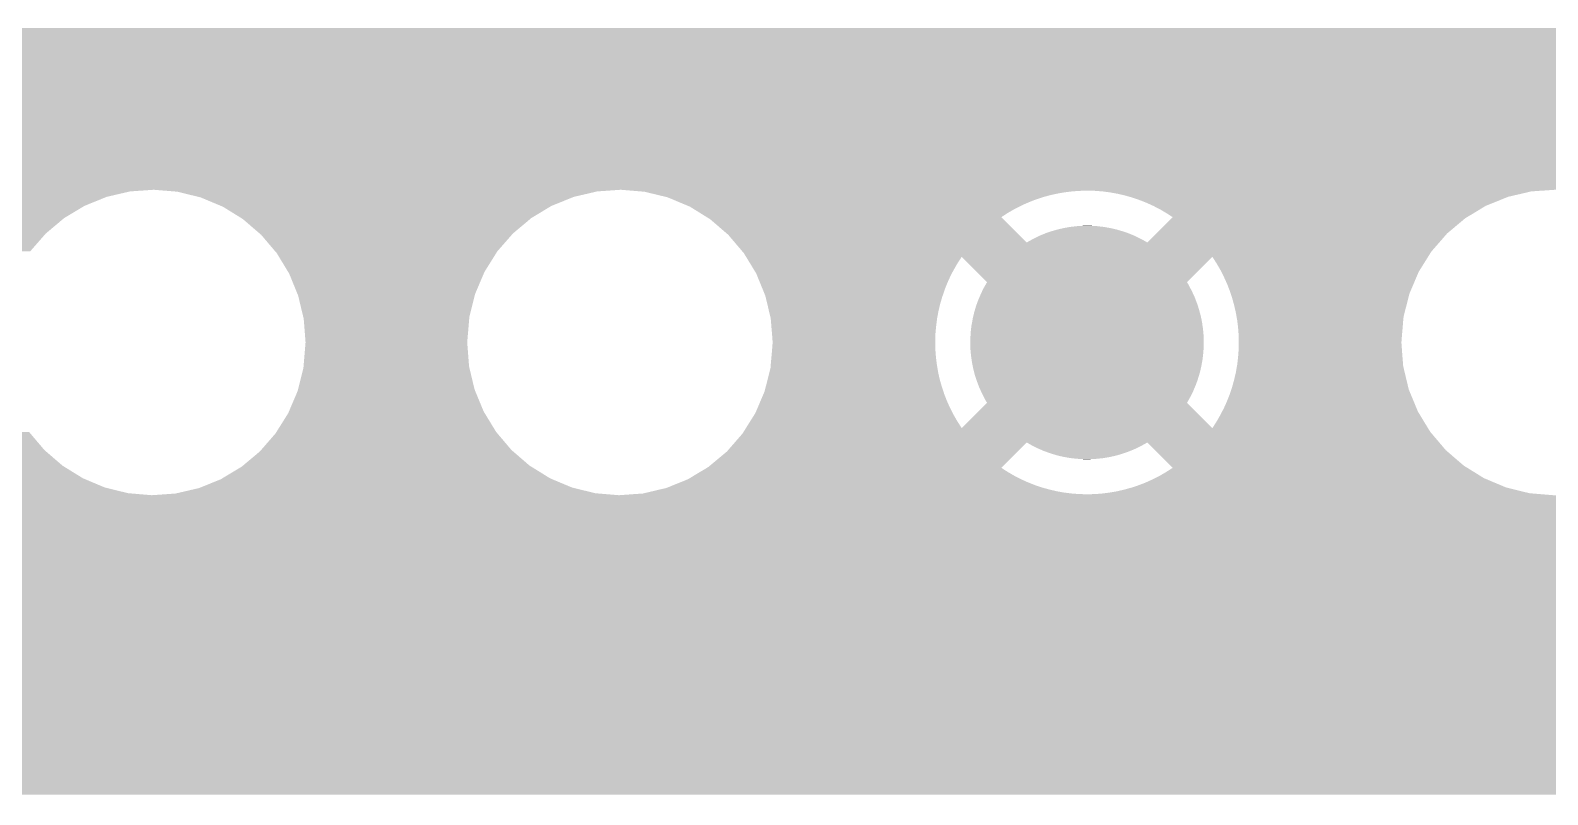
# Model space of a CAD drawing. Extents: x 295 to 953, y 10 to 290.
# Drawn here: x 703.85 to 722, y 71.79 to 80.94 of the extents above; entities that cross this region are included whole.
import ezdxf

# ---------------------------------------------------------------- set-up
doc = ezdxf.new("R2010")
doc.units = 0
doc.header["$LTSCALE"] = 5
doc.header["$MEASUREMENT"] = 0
doc.layers.add('GND1', color=7, linetype='CONTINUOUS')

msp = doc.modelspace()

# ---------------------------------------------------------------- linework, layer by layer
at = {"layer": 'GND1'}
for points in [[(693.495, 80.91), (693.488, 80.964), (803.69, 80.91), (803.705, 80.964)], [(693.518, 80.735), (693.495, 80.91), (803.674, 80.735), (803.69, 80.91)], [(693.545, 80.525), (693.518, 80.735), (803.696, 80.525), (803.674, 80.735)], [(693.546, 80.519), (693.545, 80.525), (803.699, 80.519), (803.696, 80.525)], [(693.554, 80.325), (693.546, 80.519), (803.762, 80.325), (803.699, 80.519)], [(693.562, 80.143), (693.554, 80.325), (803.869, 80.143), (803.762, 80.325)], [(693.568, 79.997), (693.562, 80.143), (804.002, 79.997), (803.869, 80.143)], [(693.564, 79.865), (693.568, 79.987), (804.183, 79.865), (804.011, 79.987)], [(693.568, 79.987), (693.568, 79.997), (804.011, 79.987), (804.002, 79.997)], [(693.559, 79.683), (693.561, 79.741), (815.882, 79.683), (815.904, 79.741)], [(693.561, 79.741), (693.562, 79.782), (804.584, 79.741), (804.377, 79.782)], [(693.562, 79.782), (693.564, 79.865), (804.377, 79.782), (804.183, 79.865)], [(693.511, 79.18), (693.558, 79.644), (815.742, 79.18), (815.871, 79.644)], [(693.558, 79.644), (693.559, 79.683), (815.871, 79.644), (815.882, 79.683)], [(693.505, 79.125), (693.511, 79.18), (815.731, 79.125), (815.742, 79.18)], [(693.471, 78.945), (693.484, 79.01), (704.765, 78.945), (705.044, 79.01)], [(693.484, 79.01), (693.488, 79.03), (705.044, 79.01), (705.328, 79.03)], [(693.488, 79.03), (693.505, 79.125), (815.713, 79.03), (815.731, 79.125)], [(705.571, 79.01), (705.328, 79.03), (710.632, 79.01), (710.916, 79.03)], [(705.613, 79.006), (705.571, 79.01), (710.616, 79.006), (710.632, 79.01)], [(705.862, 78.945), (705.613, 79.006), (710.353, 78.945), (710.616, 79.006)], [(711.048, 79.019), (710.916, 79.03), (721.938, 79.019), (722.092, 79.03)], [(711.07, 79.017), (711.048, 79.019), (716.411, 79.017), (716.501, 79.019)], [(711.144, 79.011), (711.07, 79.017), (716.321, 79.011), (716.411, 79.017)], [(711.201, 79.006), (711.144, 79.011), (716.281, 79.006), (716.321, 79.011)], [(711.225, 79), (711.201, 79.006), (716.231, 79), (716.281, 79.006)], [(711.287, 78.985), (711.225, 79), (716.143, 78.985), (716.231, 79)], [(711.367, 78.966), (711.287, 78.985), (716.055, 78.966), (716.143, 78.985)], [(711.464, 78.942), (711.367, 78.966), (715.968, 78.942), (716.055, 78.966)], [(716.591, 79.017), (716.501, 79.019), (721.901, 79.017), (721.938, 79.019)], [(716.676, 79.01), (716.591, 79.017), (721.808, 79.01), (721.901, 79.017)], [(716.681, 79.01), (716.676, 79.01), (721.806, 79.01), (721.808, 79.01)], [(716.77, 78.998), (716.681, 79.01), (721.756, 78.998), (721.806, 79.01)], [(716.859, 78.982), (716.77, 78.998), (721.688, 78.982), (721.756, 78.998)], [(716.946, 78.962), (716.859, 78.982), (721.6, 78.962), (721.688, 78.982)], [(717.004, 78.945), (716.946, 78.962), (721.529, 78.945), (721.6, 78.962)], [(693.424, 78.691), (693.451, 78.838), (704.256, 78.691), (704.501, 78.838)], [(693.451, 78.838), (693.471, 78.945), (704.501, 78.838), (704.765, 78.945)], [(705.89, 78.938), (705.862, 78.945), (710.336, 78.938), (710.353, 78.945)], [(706.129, 78.838), (705.89, 78.938), (710.089, 78.838), (710.336, 78.938)], [(706.154, 78.828), (706.129, 78.838), (710.071, 78.828), (710.089, 78.838)], [(706.375, 78.691), (706.154, 78.828), (709.844, 78.691), (710.071, 78.828)], [(711.478, 78.938), (711.464, 78.942), (715.957, 78.938), (715.968, 78.942)], [(711.537, 78.914), (711.478, 78.938), (715.882, 78.914), (715.957, 78.938)], [(711.614, 78.881), (711.537, 78.914), (715.798, 78.881), (715.882, 78.914)], [(711.701, 78.845), (711.614, 78.881), (715.716, 78.845), (715.798, 78.881)], [(711.742, 78.828), (711.701, 78.845), (715.682, 78.828), (715.716, 78.845)], [(711.78, 78.804), (711.742, 78.828), (715.635, 78.804), (715.682, 78.828)], [(711.852, 78.76), (711.78, 78.804), (715.557, 78.76), (715.635, 78.804)], [(717.033, 78.937), (717.004, 78.945), (721.509, 78.937), (721.529, 78.945)], [(717.118, 78.908), (717.033, 78.937), (721.438, 78.908), (721.509, 78.937)], [(717.202, 78.875), (717.118, 78.908), (721.356, 78.875), (721.438, 78.908)], [(717.284, 78.838), (717.202, 78.875), (721.265, 78.838), (721.356, 78.875)], [(717.364, 78.797), (717.284, 78.838), (721.196, 78.797), (721.264, 78.838)], [(717.284, 78.838), (717.284, 78.838), (721.264, 78.838), (721.265, 78.838)], [(717.442, 78.751), (717.364, 78.797), (721.121, 78.751), (721.196, 78.797)], [(693.379, 78.507), (693.409, 78.612), (704.037, 78.507), (704.162, 78.612)], [(693.409, 78.612), (693.424, 78.691), (704.162, 78.612), (704.256, 78.691)], [(706.397, 78.677), (706.375, 78.691), (709.828, 78.677), (709.844, 78.691)], [(706.594, 78.507), (706.397, 78.677), (709.625, 78.507), (709.828, 78.677)], [(711.93, 78.711), (711.852, 78.76), (715.481, 78.711), (715.557, 78.76)], [(711.944, 78.702), (711.93, 78.711), (715.468, 78.702), (715.481, 78.711)], [(711.985, 78.677), (711.944, 78.702), (715.493, 78.677), (715.468, 78.702)], [(712.201, 78.491), (711.985, 78.677), (715.679, 78.491), (715.493, 78.677)], [(716.382, 78.596), (716.453, 78.599), (716.598, 78.596), (716.54, 78.599)], [(716.453, 78.599), (716.461, 78.6), (716.54, 78.599), (716.461, 78.6)], [(717.323, 78.507), (717.506, 78.691), (720.801, 78.507), (721.02, 78.691)], [(717.518, 78.702), (717.442, 78.751), (721.039, 78.702), (721.121, 78.751)], [(717.506, 78.691), (717.518, 78.702), (721.02, 78.691), (721.039, 78.702)], [(693.319, 78.292), (693.379, 78.507), (703.849, 78.292), (704.037, 78.507)], [(706.613, 78.491), (706.594, 78.507), (709.611, 78.491), (709.625, 78.507)], [(706.782, 78.292), (706.613, 78.491), (709.437, 78.292), (709.611, 78.491)], [(712.279, 78.399), (712.201, 78.491), (715.771, 78.399), (715.679, 78.491)], [(715.785, 78.407), (715.841, 78.438), (717.201, 78.407), (717.146, 78.438)], [(715.841, 78.438), (715.854, 78.445), (717.146, 78.438), (717.131, 78.445)], [(715.854, 78.445), (715.912, 78.473), (717.131, 78.445), (717.075, 78.473)], [(715.912, 78.473), (715.925, 78.48), (717.075, 78.473), (717.06, 78.48)], [(715.925, 78.48), (715.984, 78.504), (717.06, 78.48), (717.002, 78.504)], [(715.984, 78.504), (715.998, 78.51), (717.002, 78.504), (716.987, 78.51)], [(715.998, 78.51), (716.059, 78.531), (716.987, 78.51), (716.928, 78.531)], [(716.059, 78.531), (716.073, 78.535), (716.928, 78.531), (716.912, 78.535)], [(716.073, 78.535), (716.135, 78.553), (716.912, 78.535), (716.852, 78.553)], [(716.135, 78.553), (716.149, 78.557), (716.852, 78.553), (716.836, 78.557)], [(716.149, 78.557), (716.212, 78.571), (716.836, 78.557), (716.775, 78.571)], [(716.212, 78.571), (716.226, 78.574), (716.775, 78.571), (716.758, 78.574)], [(716.226, 78.574), (716.29, 78.585), (716.758, 78.574), (716.698, 78.585)], [(716.29, 78.585), (716.304, 78.587), (716.698, 78.585), (716.679, 78.587)], [(716.304, 78.587), (716.37, 78.594), (716.679, 78.587), (716.619, 78.594)], [(716.37, 78.594), (716.382, 78.596), (716.619, 78.594), (716.598, 78.596)], [(717.215, 78.399), (717.323, 78.507), (720.707, 78.399), (720.801, 78.507)], [(706.798, 78.274), (706.782, 78.292), (709.426, 78.274), (709.437, 78.292)], [(706.934, 78.05), (706.798, 78.274), (709.286, 78.05), (709.426, 78.274)], [(712.37, 78.292), (712.279, 78.399), (720.613, 78.292), (720.707, 78.399)], [(712.386, 78.274), (712.37, 78.292), (720.602, 78.274), (720.613, 78.292)], [(712.414, 78.228), (712.386, 78.274), (720.573, 78.228), (720.602, 78.274)], [(715.771, 78.399), (715.785, 78.407), (717.215, 78.399), (717.201, 78.407)], [(712.46, 78.153), (712.414, 78.228), (714.945, 78.153), (714.994, 78.228)], [(712.507, 78.075), (712.46, 78.153), (714.9, 78.075), (714.945, 78.153)], [(712.535, 78.03), (712.507, 78.075), (714.876, 78.03), (714.9, 78.075)], [(715.297, 77.925), (714.994, 78.228), (717.689, 77.925), (717.992, 78.228)], [(718.045, 78.146), (717.992, 78.228), (720.522, 78.146), (720.573, 78.228)], [(718.09, 78.068), (718.045, 78.146), (720.473, 78.068), (720.522, 78.146)], [(718.099, 78.05), (718.09, 78.068), (720.462, 78.05), (720.473, 78.068)], [(706.947, 78.03), (706.934, 78.05), (709.277, 78.03), (709.286, 78.05)], [(707.046, 77.787), (706.947, 78.03), (709.174, 77.787), (709.277, 78.03)], [(712.549, 77.995), (712.535, 78.03), (714.858, 77.995), (714.876, 78.03)], [(712.583, 77.913), (712.549, 77.995), (714.821, 77.913), (714.858, 77.995)], [(712.617, 77.829), (712.583, 77.913), (714.788, 77.829), (714.821, 77.913)], [(715.258, 77.856), (715.274, 77.884), (717.727, 77.856), (717.713, 77.884)], [(715.274, 77.884), (715.297, 77.925), (717.713, 77.884), (717.689, 77.925)], [(718.131, 77.987), (718.099, 78.05), (720.435, 77.987), (720.462, 78.05)], [(718.168, 77.905), (718.131, 77.987), (720.4, 77.905), (720.435, 77.987)], [(718.201, 77.821), (718.168, 77.905), (720.364, 77.821), (720.4, 77.905)], [(707.055, 77.766), (707.046, 77.787), (709.168, 77.766), (709.174, 77.787)], [(707.116, 77.511), (707.055, 77.766), (709.104, 77.511), (709.168, 77.766)], [(712.643, 77.766), (712.617, 77.829), (714.767, 77.766), (714.788, 77.829)], [(712.649, 77.743), (712.643, 77.766), (714.759, 77.743), (714.767, 77.766)], [(712.67, 77.657), (712.649, 77.743), (714.734, 77.657), (714.759, 77.743)], [(715.176, 77.668), (715.192, 77.713), (717.81, 77.668), (717.793, 77.713)], [(715.192, 77.713), (715.205, 77.742), (717.793, 77.713), (717.782, 77.742)], [(715.205, 77.742), (715.223, 77.785), (717.782, 77.742), (717.762, 77.785)], [(715.223, 77.785), (715.237, 77.814), (717.762, 77.785), (717.749, 77.814)], [(715.237, 77.814), (715.258, 77.856), (717.749, 77.814), (717.727, 77.856)], [(718.212, 77.787), (718.201, 77.821), (720.35, 77.787), (720.364, 77.821)], [(718.229, 77.736), (718.212, 77.787), (720.337, 77.736), (720.35, 77.787)], [(718.253, 77.649), (718.229, 77.736), (720.315, 77.649), (720.337, 77.736)], [(707.122, 77.488), (707.116, 77.511), (709.102, 77.488), (709.104, 77.511)], [(712.69, 77.569), (712.67, 77.657), (714.714, 77.569), (714.734, 77.657)], [(712.71, 77.488), (712.69, 77.569), (714.699, 77.488), (714.714, 77.569)], [(715.125, 77.486), (715.132, 77.517), (717.861, 77.486), (717.854, 77.517)], [(715.132, 77.517), (715.143, 77.563), (717.854, 77.517), (717.842, 77.563)], [(715.143, 77.563), (715.152, 77.593), (717.842, 77.563), (717.834, 77.593)], [(715.152, 77.593), (715.165, 77.638), (717.834, 77.593), (717.82, 77.638)], [(715.165, 77.638), (715.176, 77.668), (717.82, 77.638), (717.81, 77.668)], [(718.273, 77.561), (718.253, 77.649), (720.292, 77.561), (720.315, 77.649)], [(718.282, 77.511), (718.273, 77.561), (720.28, 77.511), (720.292, 77.561)], [(718.289, 77.472), (718.282, 77.511), (720.276, 77.472), (720.28, 77.511)], [(707.144, 77.203), (707.122, 77.488), (709.078, 77.203), (709.102, 77.488)], [(712.71, 77.48), (712.71, 77.488), (714.698, 77.48), (714.699, 77.488)], [(712.717, 77.391), (712.71, 77.48), (714.687, 77.391), (714.698, 77.48)], [(712.725, 77.301), (712.717, 77.391), (714.679, 77.301), (714.687, 77.391)], [(715.099, 77.282), (715.102, 77.329), (717.888, 77.282), (717.884, 77.329)], [(715.102, 77.329), (715.105, 77.361), (717.884, 77.329), (717.881, 77.361)], [(715.105, 77.361), (715.111, 77.408), (717.881, 77.361), (717.874, 77.408)], [(715.111, 77.408), (715.117, 77.439), (717.874, 77.408), (717.87, 77.439)], [(715.117, 77.439), (715.125, 77.486), (717.87, 77.439), (717.861, 77.486)], [(718.3, 77.383), (718.289, 77.472), (720.269, 77.383), (720.276, 77.472)], [(718.307, 77.293), (718.3, 77.383), (720.261, 77.293), (720.269, 77.383)], [(707.12, 76.918), (707.144, 77.203), (709.1, 76.918), (709.078, 77.203)], [(712.732, 77.203), (712.725, 77.301), (714.677, 77.203), (714.679, 77.301)], [(712.725, 77.113), (712.732, 77.203), (714.679, 77.113), (714.677, 77.203)], [(715.096, 77.203), (715.097, 77.251), (717.89, 77.203), (717.889, 77.251)], [(715.097, 77.156), (715.096, 77.203), (717.889, 77.156), (717.89, 77.203)], [(715.097, 77.251), (715.099, 77.282), (717.889, 77.251), (717.888, 77.282)], [(715.098, 77.124), (715.097, 77.156), (717.887, 77.124), (717.889, 77.156)], [(718.306, 77.105), (718.309, 77.203), (720.261, 77.105), (720.254, 77.203)], [(718.309, 77.203), (718.307, 77.293), (720.254, 77.203), (720.261, 77.293)], [(712.709, 76.934), (712.717, 77.023), (714.697, 76.934), (714.686, 77.023)], [(712.717, 77.023), (712.725, 77.113), (714.686, 77.023), (714.679, 77.113)], [(715.102, 77.077), (715.098, 77.124), (717.884, 77.077), (717.887, 77.124)], [(715.105, 77.045), (715.102, 77.077), (717.88, 77.045), (717.884, 77.077)], [(715.112, 76.999), (715.105, 77.045), (717.875, 76.999), (717.88, 77.045)], [(715.116, 76.967), (715.112, 76.999), (717.869, 76.967), (717.875, 76.999)], [(715.125, 76.921), (715.116, 76.967), (717.861, 76.921), (717.869, 76.967)], [(718.288, 76.926), (718.299, 77.015), (720.275, 76.926), (720.268, 77.015)], [(718.299, 77.015), (718.306, 77.105), (720.268, 77.015), (720.261, 77.105)], [(707.054, 76.641), (707.118, 76.896), (709.166, 76.641), (709.105, 76.896)], [(707.118, 76.896), (707.12, 76.918), (709.105, 76.896), (709.1, 76.918)], [(712.671, 76.757), (712.693, 76.845), (714.732, 76.757), (714.712, 76.845)], [(712.693, 76.845), (712.706, 76.896), (714.712, 76.845), (714.704, 76.896)], [(712.706, 76.896), (712.709, 76.934), (714.704, 76.896), (714.697, 76.934)], [(715.132, 76.89), (715.125, 76.921), (717.854, 76.89), (717.861, 76.921)], [(715.143, 76.844), (715.132, 76.89), (717.843, 76.844), (717.854, 76.89)], [(715.151, 76.813), (715.143, 76.844), (717.834, 76.813), (717.843, 76.844)], [(715.166, 76.768), (715.151, 76.813), (717.82, 76.768), (717.834, 76.813)], [(718.251, 76.75), (718.272, 76.837), (720.316, 76.75), (720.295, 76.837)], [(718.272, 76.837), (718.286, 76.918), (720.295, 76.837), (720.276, 76.918)], [(718.286, 76.918), (718.288, 76.926), (720.276, 76.918), (720.275, 76.926)], [(706.945, 76.377), (707.048, 76.619), (709.275, 76.377), (709.175, 76.619)], [(707.048, 76.619), (707.054, 76.641), (709.175, 76.619), (709.166, 76.641)], [(712.622, 76.585), (712.636, 76.619), (714.785, 76.585), (714.774, 76.619)], [(712.636, 76.619), (712.649, 76.671), (714.774, 76.619), (714.757, 76.671)], [(712.649, 76.671), (712.671, 76.757), (714.757, 76.671), (714.732, 76.757)], [(715.176, 76.738), (715.166, 76.768), (717.81, 76.738), (717.82, 76.768)], [(715.193, 76.694), (715.176, 76.738), (717.794, 76.694), (717.81, 76.738)], [(715.204, 76.664), (715.193, 76.694), (717.781, 76.664), (717.794, 76.694)], [(715.224, 76.621), (715.204, 76.664), (717.763, 76.621), (717.781, 76.664)], [(715.237, 76.592), (715.224, 76.621), (717.749, 76.592), (717.763, 76.621)], [(718.198, 76.578), (718.219, 76.641), (720.368, 76.578), (720.342, 76.641)], [(718.219, 76.641), (718.227, 76.663), (720.342, 76.641), (720.337, 76.663)], [(718.227, 76.663), (718.251, 76.75), (720.337, 76.663), (720.316, 76.75)], [(712.551, 76.419), (712.586, 76.501), (714.855, 76.419), (714.818, 76.501)], [(712.586, 76.501), (712.622, 76.585), (714.818, 76.501), (714.785, 76.585)], [(714.994, 76.178), (715.297, 76.481), (717.992, 76.178), (717.689, 76.481)], [(715.259, 76.55), (715.237, 76.592), (717.728, 76.55), (717.749, 76.592)], [(715.273, 76.522), (715.259, 76.55), (717.712, 76.522), (717.728, 76.55)], [(715.297, 76.481), (715.273, 76.522), (717.689, 76.481), (717.712, 76.522)], [(718.128, 76.412), (718.165, 76.494), (720.437, 76.412), (720.403, 76.494)], [(718.165, 76.494), (718.198, 76.578), (720.403, 76.494), (720.368, 76.578)], [(706.796, 76.133), (706.936, 76.356), (709.424, 76.133), (709.288, 76.356)], [(706.936, 76.356), (706.945, 76.377), (709.288, 76.356), (709.275, 76.377)], [(712.412, 76.178), (712.464, 76.261), (714.994, 76.178), (714.941, 76.261)], [(712.464, 76.261), (712.513, 76.339), (714.941, 76.261), (714.896, 76.339)], [(712.513, 76.339), (712.524, 76.356), (714.896, 76.339), (714.887, 76.356)], [(712.524, 76.356), (712.551, 76.419), (714.887, 76.356), (714.855, 76.419)], [(717.992, 76.178), (718.041, 76.254), (720.572, 76.178), (720.526, 76.254)], [(718.041, 76.254), (718.086, 76.332), (720.526, 76.254), (720.479, 76.332)], [(718.086, 76.332), (718.109, 76.377), (720.479, 76.332), (720.451, 76.377)], [(718.109, 76.377), (718.128, 76.412), (720.451, 76.377), (720.437, 76.412)], [(691.996, 75.915), (692.18, 76.133), (704.021, 75.915), (703.836, 76.133)], [(706.611, 75.915), (706.784, 76.114), (709.609, 75.915), (709.44, 76.114)], [(706.784, 76.114), (706.796, 76.133), (709.44, 76.114), (709.424, 76.133)], [(712.279, 76.007), (712.372, 76.114), (720.707, 76.007), (720.616, 76.114)], [(712.372, 76.114), (712.384, 76.133), (720.616, 76.114), (720.6, 76.133)], [(712.384, 76.133), (712.412, 76.178), (720.6, 76.133), (720.572, 76.178)], [(691.961, 75.874), (691.996, 75.915), (704.069, 75.874), (704.021, 75.915)], [(706.394, 75.729), (706.597, 75.899), (709.825, 75.729), (709.628, 75.899)], [(706.597, 75.899), (706.611, 75.915), (709.628, 75.899), (709.609, 75.915)], [(711.966, 75.716), (712.185, 75.899), (715.479, 75.716), (715.663, 75.899)], [(712.185, 75.899), (712.279, 76.007), (715.663, 75.899), (715.771, 76.007)], [(715.785, 75.999), (715.771, 76.007), (717.201, 75.999), (717.215, 76.007)], [(715.84, 75.968), (715.785, 75.999), (717.145, 75.968), (717.201, 75.999)], [(715.855, 75.961), (715.84, 75.968), (717.132, 75.961), (717.145, 75.968)], [(715.911, 75.933), (715.855, 75.961), (717.074, 75.933), (717.132, 75.961)], [(715.926, 75.927), (715.911, 75.933), (717.061, 75.927), (717.074, 75.933)], [(715.983, 75.902), (715.926, 75.927), (717.001, 75.902), (717.061, 75.927)], [(715.999, 75.897), (715.983, 75.902), (716.988, 75.897), (717.001, 75.902)], [(716.058, 75.876), (715.999, 75.897), (716.927, 75.876), (716.988, 75.897)], [(716.074, 75.871), (716.058, 75.876), (716.913, 75.871), (716.927, 75.876)], [(717.307, 75.915), (717.215, 76.007), (720.785, 75.915), (720.707, 76.007)], [(717.493, 75.729), (717.307, 75.915), (721.001, 75.729), (720.785, 75.915)], [(691.666, 75.579), (691.816, 75.729), (704.48, 75.579), (704.237, 75.729)], [(691.816, 75.729), (691.961, 75.874), (704.237, 75.729), (704.069, 75.874)], [(706.15, 75.579), (706.378, 75.716), (710.068, 75.579), (709.847, 75.716)], [(706.378, 75.716), (706.394, 75.729), (709.847, 75.716), (709.825, 75.729)], [(711.865, 75.655), (711.947, 75.704), (715.543, 75.655), (715.468, 75.704)], [(711.947, 75.704), (711.966, 75.716), (715.468, 75.704), (715.479, 75.716)], [(716.134, 75.853), (716.074, 75.871), (716.851, 75.853), (716.913, 75.871)], [(716.15, 75.849), (716.134, 75.853), (716.837, 75.849), (716.851, 75.853)], [(716.21, 75.835), (716.15, 75.849), (716.774, 75.835), (716.837, 75.849)], [(716.228, 75.832), (716.21, 75.835), (716.76, 75.832), (716.774, 75.835)], [(716.288, 75.821), (716.228, 75.832), (716.695, 75.821), (716.76, 75.832)], [(716.307, 75.819), (716.288, 75.821), (716.682, 75.819), (716.695, 75.821)], [(716.367, 75.812), (716.307, 75.819), (716.616, 75.812), (716.682, 75.819)], [(716.388, 75.811), (716.367, 75.812), (716.604, 75.811), (716.616, 75.812)], [(716.446, 75.807), (716.388, 75.811), (716.533, 75.807), (716.604, 75.811)], [(716.525, 75.807), (716.446, 75.807), (716.525, 75.807), (716.533, 75.807)], [(717.429, 75.647), (717.505, 75.695), (721.134, 75.647), (721.056, 75.695)], [(717.518, 75.704), (717.493, 75.729), (721.042, 75.704), (721.001, 75.729)], [(717.505, 75.695), (717.518, 75.704), (721.056, 75.695), (721.042, 75.704)], [(691.592, 75.505), (691.666, 75.579), (704.655, 75.505), (704.48, 75.579)], [(705.886, 75.468), (706.133, 75.568), (710.332, 75.468), (710.093, 75.568)], [(706.133, 75.568), (706.15, 75.579), (710.093, 75.568), (710.068, 75.579)], [(711.548, 75.498), (711.63, 75.531), (715.867, 75.498), (715.784, 75.531)], [(711.63, 75.531), (711.721, 75.568), (715.784, 75.531), (715.702, 75.568)], [(711.721, 75.568), (711.722, 75.569), (715.702, 75.568), (715.702, 75.569)], [(711.722, 75.569), (711.79, 75.61), (715.702, 75.569), (715.621, 75.61)], [(711.79, 75.61), (711.865, 75.655), (715.621, 75.61), (715.543, 75.655)], [(717.104, 75.493), (717.188, 75.525), (721.449, 75.493), (721.372, 75.525)], [(717.188, 75.525), (717.27, 75.562), (721.372, 75.525), (721.285, 75.562)], [(717.27, 75.562), (717.304, 75.579), (721.285, 75.562), (721.244, 75.579)], [(717.304, 75.579), (717.351, 75.602), (721.244, 75.579), (721.206, 75.602)], [(717.351, 75.602), (717.429, 75.647), (721.206, 75.602), (721.134, 75.647)], [(691.337, 75.291), (691.438, 75.376), (763.809, 75.291), (763.715, 75.376)], [(691.438, 75.376), (691.467, 75.4), (705.305, 75.376), (705.021, 75.4)], [(691.467, 75.4), (691.548, 75.468), (705.021, 75.4), (704.744, 75.468)], [(691.548, 75.468), (691.592, 75.505), (704.744, 75.468), (704.655, 75.505)], [(705.305, 75.376), (705.59, 75.396), (710.893, 75.376), (710.651, 75.396)], [(705.59, 75.396), (705.606, 75.4), (710.651, 75.396), (710.609, 75.4)], [(705.606, 75.4), (705.868, 75.461), (710.609, 75.4), (710.36, 75.461)], [(705.868, 75.461), (705.886, 75.468), (710.36, 75.461), (710.332, 75.468)], [(710.893, 75.376), (711.048, 75.387), (722.069, 75.376), (721.938, 75.387)], [(711.048, 75.387), (711.085, 75.39), (716.485, 75.387), (716.395, 75.39)], [(711.085, 75.39), (711.178, 75.396), (716.395, 75.39), (716.31, 75.396)], [(711.178, 75.396), (711.18, 75.397), (716.31, 75.396), (716.305, 75.397)], [(711.18, 75.397), (711.229, 75.408), (716.305, 75.397), (716.216, 75.408)], [(711.229, 75.408), (711.298, 75.424), (716.216, 75.408), (716.127, 75.424)], [(711.298, 75.424), (711.385, 75.445), (716.127, 75.424), (716.039, 75.445)], [(711.385, 75.445), (711.456, 75.461), (716.039, 75.445), (715.981, 75.461)], [(711.456, 75.461), (711.477, 75.469), (715.981, 75.461), (715.953, 75.469)], [(711.477, 75.469), (711.548, 75.498), (715.953, 75.469), (715.867, 75.498)], [(716.485, 75.387), (716.575, 75.389), (721.938, 75.387), (721.916, 75.389)], [(716.575, 75.389), (716.665, 75.395), (721.916, 75.389), (721.841, 75.395)], [(716.665, 75.395), (716.705, 75.4), (721.841, 75.395), (721.785, 75.4)], [(716.705, 75.4), (716.754, 75.406), (721.785, 75.4), (721.761, 75.406)], [(716.754, 75.406), (716.843, 75.421), (721.761, 75.406), (721.699, 75.421)], [(716.843, 75.421), (716.931, 75.441), (721.699, 75.421), (721.619, 75.441)], [(716.931, 75.441), (717.018, 75.465), (721.619, 75.441), (721.522, 75.465)], [(717.018, 75.465), (717.029, 75.468), (721.522, 75.465), (721.508, 75.468)], [(717.029, 75.468), (717.104, 75.493), (721.508, 75.468), (721.449, 75.493)], [(691.135, 75.129), (691.193, 75.169), (764.054, 75.129), (763.992, 75.169)], [(691.193, 75.169), (691.337, 75.291), (763.992, 75.169), (763.809, 75.291)], [(690.845, 74.924), (690.96, 75.006), (764.604, 74.924), (764.321, 75.006)], [(690.96, 75.006), (691.135, 75.129), (764.321, 75.006), (764.054, 75.129)], [(690.61, 74.778), (690.65, 74.801), (770.128, 74.778), (770.034, 74.801)], [(690.65, 74.801), (690.697, 74.829), (770.034, 74.801), (769.941, 74.829)], [(690.697, 74.829), (690.752, 74.861), (769.941, 74.829), (769.85, 74.861)], [(690.752, 74.861), (690.766, 74.869), (769.85, 74.861), (769.829, 74.869)], [(690.766, 74.869), (690.791, 74.887), (769.829, 74.869), (769.785, 74.887)], [(690.791, 74.887), (690.845, 74.924), (764.896, 74.887), (764.604, 74.924)], [(689.844, 74.383), (690.315, 74.606), (816.629, 74.383), (816.49, 74.606)], [(690.315, 74.606), (690.524, 74.728), (816.49, 74.606), (816.414, 74.728)], [(690.524, 74.728), (690.526, 74.729), (770.608, 74.728), (770.512, 74.729)], [(690.526, 74.729), (690.536, 74.735), (770.512, 74.729), (770.415, 74.735)], [(690.536, 74.735), (690.553, 74.745), (770.415, 74.735), (770.319, 74.745)], [(690.553, 74.745), (690.578, 74.759), (770.319, 74.745), (770.223, 74.759)], [(690.578, 74.759), (690.61, 74.778), (770.223, 74.759), (770.128, 74.778)], [(689.355, 74.201), (689.773, 74.357), (816.762, 74.201), (816.645, 74.357)], [(689.773, 74.357), (689.844, 74.383), (816.645, 74.357), (816.629, 74.383)], [(688.339, 73.965), (688.852, 74.061), (816.938, 73.965), (816.866, 74.061)], [(688.852, 74.061), (689.355, 74.201), (816.866, 74.061), (816.762, 74.201)], [(564.492, 73.821), (564.559, 73.906), (817.063, 73.821), (816.987, 73.906)], [(687.298, 73.906), (687.82, 73.913), (816.987, 73.906), (816.981, 73.913)], [(687.82, 73.913), (688.077, 73.939), (816.981, 73.913), (816.958, 73.939)], [(688.077, 73.939), (688.339, 73.965), (816.958, 73.939), (816.938, 73.965)], [(564.237, 73.549), (564.492, 73.821), (817.305, 73.549), (817.063, 73.821)], [(564.135, 73.44), (564.237, 73.549), (817.42, 73.44), (817.305, 73.549)], [(563.857, 73.191), (564.135, 73.44), (817.684, 73.191), (817.42, 73.44)], [(563.746, 73.092), (563.857, 73.191), (817.809, 73.092), (817.684, 73.191)], [(563.448, 72.866), (563.746, 73.092), (818.093, 72.866), (817.809, 73.092)], [(563.33, 72.778), (563.448, 72.866), (818.227, 72.778), (818.093, 72.866)], [(563.012, 72.578), (563.33, 72.778), (818.528, 72.578), (818.227, 72.778)], [(562.553, 72.328), (562.888, 72.5), (818.986, 72.328), (818.67, 72.5)], [(562.888, 72.5), (563.012, 72.578), (818.67, 72.5), (818.528, 72.578)], [(562.073, 72.118), (562.424, 72.262), (819.463, 72.118), (819.136, 72.262)], [(562.424, 72.262), (562.553, 72.328), (819.136, 72.262), (818.986, 72.328)], [(561.576, 71.949), (561.941, 72.064), (819.957, 71.949), (819.622, 72.064)], [(561.941, 72.064), (562.073, 72.118), (819.622, 72.064), (819.463, 72.118)], [(561.063, 71.824), (561.443, 71.908), (820.464, 71.824), (820.125, 71.908)], [(561.443, 71.908), (561.576, 71.949), (820.125, 71.908), (819.957, 71.949)], [(560.933, 71.795), (561.063, 71.824), (820.615, 71.795), (820.464, 71.824)], [(560.933, 71.794), (560.933, 71.795), (820.615, 71.794), (820.615, 71.795)]]:
    msp.add_solid(points, dxfattribs=at)

doc.saveas('drawing.dxf')
